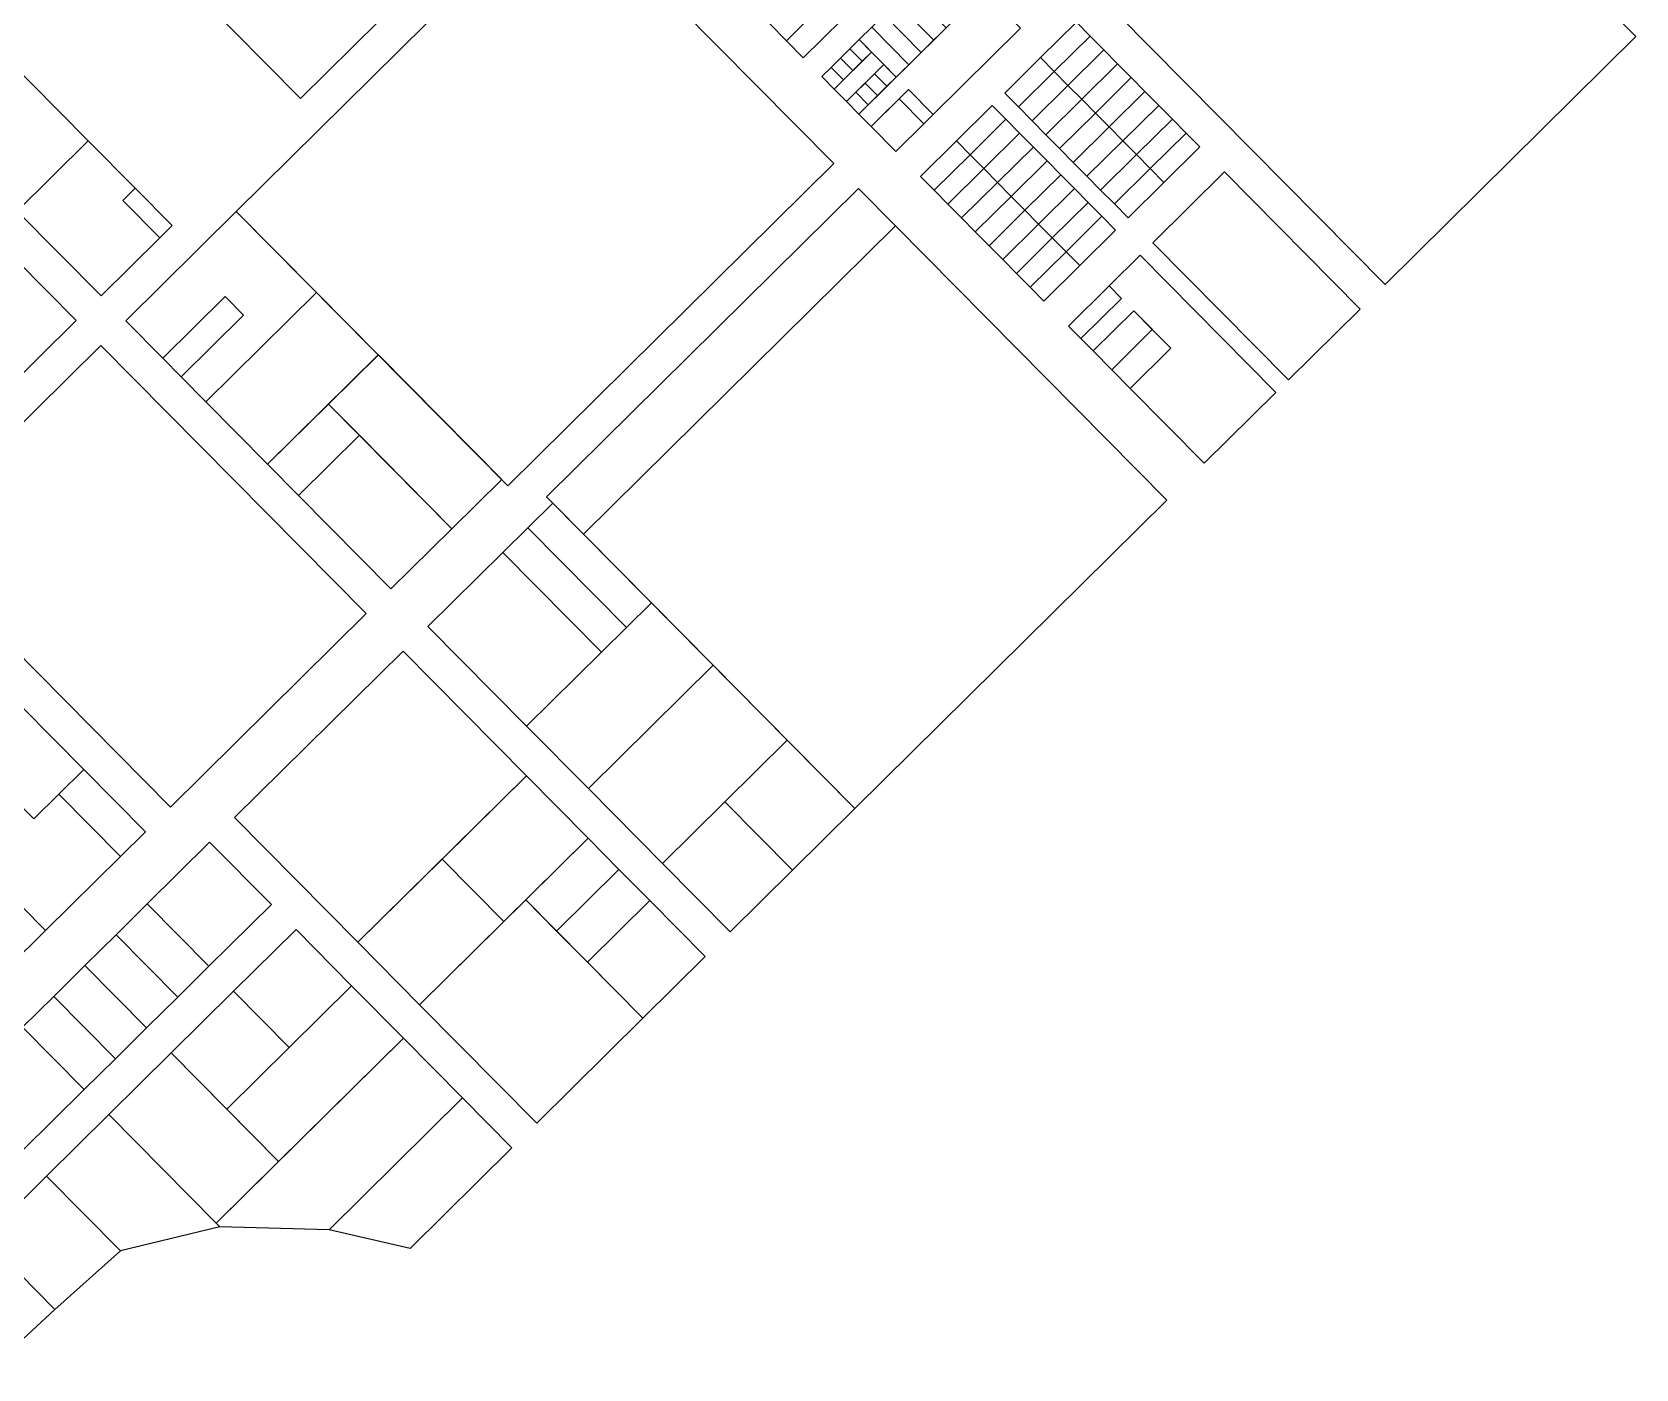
# Model space of a CAD drawing. Header units: metres. Extents: x 5590187 to 5598444, y 6961268 to 6971080.
# Drawn here: x 5595897 to 5596811, y 6965681 to 6966443 of the extents above; entities that cross this region are included whole.
import ezdxf

# ---------------------------------------------------------------- set-up
doc = ezdxf.new("R2010")
doc.units = ezdxf.units.M
doc.layers.add('zz_catastro_fontana', color=7, linetype='Continuous')

msp = doc.modelspace()

# ---------------------------------------------------------------- linework, layer by layer
at = {"layer": 'zz_catastro_fontana'}
for points in [[(5596068.84, 6966656.29), (5596184.86, 6966538.97), (5596049.76, 6966405.37), (5595933.74, 6966522.69), (5596068.84, 6966656.29)], [(5596513.97, 6966639.41), (5596725.52, 6966527.05), (5596810.85, 6966440.76), (5596667.9, 6966299.39), (5596439.37, 6966530.48), (5596491.99, 6966582.51), (5596474.41, 6966600.29), (5596513.97, 6966639.41)], [(5595765.58, 6966546.25), (5595928.69, 6966381.31), (5595888.16, 6966341.23), (5595725.05, 6966506.17), (5595765.58, 6966546.25)], [(5596013.08, 6966340.96), (5596198.92, 6966524.74), (5596353.61, 6966368.32), (5596167.77, 6966184.53), (5596013.08, 6966340.96)], [(5596339.16, 6966470.05), (5596348.82, 6966460.27), (5596326.6, 6966438.3), (5596316.94, 6966448.07), (5596339.16, 6966470.05)], [(5596367.91, 6966396.52), (5596439.02, 6966466.84), (5596460.11, 6966445.51), (5596410.34, 6966396.29), (5596396.28, 6966410.51), (5596374.95, 6966389.41), (5596367.91, 6966396.52)], [(5596396.59, 6966467.07), (5596417.69, 6966445.74), (5596410.58, 6966438.71), (5596389.48, 6966460.04), (5596396.59, 6966467.07)], [(5596348.82, 6966460.27), (5596358.49, 6966450.49), (5596336.27, 6966428.52), (5596326.6, 6966438.3), (5596348.82, 6966460.27)], [(5596410.58, 6966438.71), (5596403.47, 6966431.68), (5596382.37, 6966453.01), (5596389.48, 6966460.04), (5596410.58, 6966438.71)], [(5596382.37, 6966453.01), (5596403.47, 6966431.68), (5596396.36, 6966424.65), (5596375.26, 6966445.98), (5596382.37, 6966453.01)], [(5596491.95, 6966448.87), (5596499.76, 6966440.96), (5596479.32, 6966420.75), (5596471.51, 6966428.65), (5596491.95, 6966448.87)], [(5596368.15, 6966438.95), (5596375.18, 6966431.84), (5596369.85, 6966426.56), (5596362.82, 6966433.67), (5596368.15, 6966438.95)], [(5596375.26, 6966445.98), (5596396.36, 6966424.65), (5596389.25, 6966417.62), (5596368.15, 6966438.95), (5596375.26, 6966445.98)], [(5596499.76, 6966440.96), (5596507.58, 6966433.06), (5596487.13, 6966412.85), (5596479.32, 6966420.75), (5596499.76, 6966440.96)], [(5596357.48, 6966428.4), (5596364.52, 6966421.29), (5596359.18, 6966416.02), (5596352.15, 6966423.13), (5596357.48, 6966428.4)], [(5596375.18, 6966431.84), (5596382.21, 6966424.73), (5596360.88, 6966403.63), (5596353.85, 6966410.74), (5596375.18, 6966431.84)], [(5596362.82, 6966433.67), (5596369.85, 6966426.56), (5596364.52, 6966421.29), (5596357.48, 6966428.4), (5596362.82, 6966433.67)], [(5596471.51, 6966428.65), (5596479.32, 6966420.75), (5596458.88, 6966400.53), (5596451.07, 6966408.43), (5596471.51, 6966428.65)], [(5596507.58, 6966433.06), (5596515.39, 6966425.16), (5596494.95, 6966404.95), (5596487.13, 6966412.85), (5596507.58, 6966433.06)], [(5596352.15, 6966423.13), (5596359.18, 6966416.02), (5596353.85, 6966410.74), (5596346.82, 6966417.85), (5596352.15, 6966423.13)], [(5596376.88, 6966419.45), (5596383.91, 6966412.34), (5596378.58, 6966407.07), (5596371.55, 6966414.18), (5596376.88, 6966419.45)], [(5596382.21, 6966424.73), (5596389.25, 6966417.62), (5596383.91, 6966412.34), (5596376.88, 6966419.45), (5596382.21, 6966424.73)], [(5596479.32, 6966420.75), (5596487.13, 6966412.85), (5596466.69, 6966392.63), (5596458.88, 6966400.53), (5596479.32, 6966420.75)], [(5596515.39, 6966425.16), (5596523.2, 6966417.26), (5596502.76, 6966397.05), (5596494.95, 6966404.95), (5596515.39, 6966425.16)], [(5596371.55, 6966414.18), (5596378.58, 6966407.07), (5596373.25, 6966401.8), (5596366.22, 6966408.91), (5596371.55, 6966414.18)], [(5596396.28, 6966410.51), (5596410.34, 6966396.29), (5596405.01, 6966391.01), (5596390.94, 6966405.23), (5596396.28, 6966410.51)], [(5596487.13, 6966412.85), (5596494.95, 6966404.95), (5596474.51, 6966384.73), (5596466.69, 6966392.63), (5596487.13, 6966412.85)], [(5596502.76, 6966397.05), (5596523.2, 6966417.26), (5596531.02, 6966409.36), (5596510.57, 6966389.15), (5596502.76, 6966397.05)], [(5596366.22, 6966408.91), (5596373.25, 6966401.8), (5596367.91, 6966396.52), (5596360.88, 6966403.63), (5596366.22, 6966408.91)], [(5596390.94, 6966405.23), (5596405.01, 6966391.01), (5596389.01, 6966375.19), (5596374.95, 6966389.41), (5596390.94, 6966405.23)], [(5596443.96, 6966401.4), (5596451.77, 6966393.5), (5596431.33, 6966373.29), (5596423.51, 6966381.19), (5596443.96, 6966401.4)], [(5596494.95, 6966404.95), (5596502.76, 6966397.05), (5596482.32, 6966376.83), (5596474.51, 6966384.73), (5596494.95, 6966404.95)], [(5596531.02, 6966409.36), (5596538.83, 6966401.46), (5596518.39, 6966381.25), (5596510.57, 6966389.15), (5596531.02, 6966409.36)], [(5596518.39, 6966381.25), (5596538.83, 6966401.46), (5596546.64, 6966393.56), (5596526.2, 6966373.35), (5596518.39, 6966381.25)], [(5596451.77, 6966393.5), (5596459.58, 6966385.6), (5596439.14, 6966365.39), (5596431.33, 6966373.29), (5596451.77, 6966393.5)], [(5596482.32, 6966376.83), (5596502.76, 6966397.05), (5596510.57, 6966389.15), (5596490.13, 6966368.93), (5596482.32, 6966376.83)], [(5596526.2, 6966373.35), (5596546.64, 6966393.56), (5596554.45, 6966385.66), (5596534.01, 6966365.45), (5596526.2, 6966373.35)], [(5596459.58, 6966385.6), (5596467.4, 6966377.7), (5596446.95, 6966357.49), (5596439.14, 6966365.39), (5596459.58, 6966385.6)], [(5596510.57, 6966389.15), (5596518.39, 6966381.25), (5596497.94, 6966361.03), (5596490.13, 6966368.93), (5596510.57, 6966389.15)], [(5596554.45, 6966385.66), (5596562.27, 6966377.76), (5596541.82, 6966357.55), (5596534.01, 6966365.45), (5596554.45, 6966385.66)], [(5595928.69, 6966381.31), (5595955.43, 6966354.27), (5595948.32, 6966347.24), (5595969.41, 6966325.91), (5595935.99, 6966292.86), (5595888.16, 6966341.23), (5595928.69, 6966381.31)], [(5596423.51, 6966381.19), (5596431.33, 6966373.29), (5596410.88, 6966353.07), (5596403.07, 6966360.97), (5596423.51, 6966381.19)], [(5596431.33, 6966373.29), (5596439.14, 6966365.39), (5596418.7, 6966345.17), (5596410.88, 6966353.07), (5596431.33, 6966373.29)], [(5596467.4, 6966377.7), (5596475.21, 6966369.8), (5596454.77, 6966349.58), (5596446.95, 6966357.49), (5596467.4, 6966377.7)], [(5596497.94, 6966361.03), (5596518.39, 6966381.25), (5596526.2, 6966373.35), (5596505.76, 6966353.13), (5596497.94, 6966361.03)], [(5596505.76, 6966353.13), (5596526.2, 6966373.35), (5596534.01, 6966365.45), (5596513.57, 6966345.23), (5596505.76, 6966353.13)], [(5596439.14, 6966365.39), (5596446.95, 6966357.49), (5596426.51, 6966337.27), (5596418.7, 6966345.17), (5596439.14, 6966365.39)], [(5596454.77, 6966349.58), (5596475.21, 6966369.8), (5596483.02, 6966361.9), (5596462.58, 6966341.68), (5596454.77, 6966349.58)], [(5596534.01, 6966365.45), (5596541.82, 6966357.55), (5596521.38, 6966337.33), (5596513.57, 6966345.23), (5596534.01, 6966365.45)], [(5596446.95, 6966357.49), (5596454.77, 6966349.58), (5596434.32, 6966329.37), (5596426.51, 6966337.27), (5596446.95, 6966357.49)], [(5596483.02, 6966361.9), (5596490.83, 6966354), (5596470.39, 6966333.78), (5596462.58, 6966341.68), (5596483.02, 6966361.9)], [(5596576.33, 6966363.54), (5596653.68, 6966285.33), (5596612.79, 6966244.9), (5596535.45, 6966323.11), (5596576.33, 6966363.54)], [(5595976.52, 6966332.94), (5595969.41, 6966325.91), (5595948.32, 6966347.24), (5595955.43, 6966354.27), (5595976.52, 6966332.94)], [(5596367.68, 6966354.1), (5596388.77, 6966332.77), (5596211.01, 6966156.98), (5596189.92, 6966178.31), (5596367.68, 6966354.1)], [(5596434.32, 6966329.37), (5596454.77, 6966349.58), (5596462.58, 6966341.68), (5596442.14, 6966321.47), (5596434.32, 6966329.37)], [(5596470.39, 6966333.78), (5596490.83, 6966354), (5596498.65, 6966346.1), (5596478.2, 6966325.88), (5596470.39, 6966333.78)], [(5596478.2, 6966325.88), (5596498.65, 6966346.1), (5596506.46, 6966338.2), (5596486.02, 6966317.98), (5596478.2, 6966325.88)], [(5596013.08, 6966340.96), (5596058.78, 6966294.74), (5595995.76, 6966232.42), (5595981.7, 6966246.64), (5596017.25, 6966281.8), (5596006.7, 6966292.47), (5595971.15, 6966257.31), (5595950.06, 6966278.64), (5596013.08, 6966340.96)], [(5596462.58, 6966341.68), (5596470.39, 6966333.78), (5596449.95, 6966313.57), (5596442.14, 6966321.47), (5596462.58, 6966341.68)], [(5596506.46, 6966338.2), (5596514.27, 6966330.3), (5596493.83, 6966310.08), (5596486.02, 6966317.98), (5596506.46, 6966338.2)], [(5596388.77, 6966332.77), (5596543.47, 6966176.34), (5596365.71, 6966000.55), (5596211.01, 6966156.98), (5596388.77, 6966332.77)], [(5596449.95, 6966313.57), (5596470.39, 6966333.78), (5596478.2, 6966325.88), (5596457.76, 6966305.67), (5596449.95, 6966313.57)], [(5596457.76, 6966305.67), (5596478.2, 6966325.88), (5596486.02, 6966317.98), (5596465.57, 6966297.77), (5596457.76, 6966305.67)], [(5595841.96, 6966295.51), (5595856, 6966281.31), (5595888, 6966312.95), (5595921.8, 6966278.78), (5595857.78, 6966215.51), (5595809.95, 6966263.89), (5595841.96, 6966295.51)], [(5596486.02, 6966317.98), (5596493.83, 6966310.08), (5596473.39, 6966289.87), (5596465.57, 6966297.77), (5596486.02, 6966317.98)], [(5596524.62, 6966284.28), (5596501.51, 6966261.43), (5596494.48, 6966268.54), (5596517.59, 6966291.39), (5596510.56, 6966298.5), (5596528.34, 6966316.08), (5596605.68, 6966237.86), (5596564.8, 6966197.43), (5596522.61, 6966240.09), (5596545.72, 6966262.95), (5596524.62, 6966284.28)], [(5595971.15, 6966257.31), (5596006.7, 6966292.47), (5596017.25, 6966281.8), (5595981.7, 6966246.64), (5595971.15, 6966257.31)], [(5595995.76, 6966232.42), (5596058.78, 6966294.74), (5596093.94, 6966259.19), (5596030.92, 6966196.87), (5595995.76, 6966232.42)], [(5596494.48, 6966268.54), (5596487.45, 6966275.65), (5596510.56, 6966298.5), (5596517.59, 6966291.39), (5596494.48, 6966268.54)], [(5596501.51, 6966261.43), (5596524.62, 6966284.28), (5596535.17, 6966273.61), (5596512.06, 6966250.76), (5596501.51, 6966261.43)], [(5596512.06, 6966250.76), (5596535.17, 6966273.61), (5596545.72, 6966262.95), (5596522.61, 6966240.09), (5596512.06, 6966250.76)], [(5595935.84, 6966264.58), (5596087.02, 6966111.7), (5595975.52, 6966001.44), (5595824.34, 6966154.32), (5595935.84, 6966264.58)], [(5596065.64, 6966231.21), (5596094.08, 6966259.33), (5596164.4, 6966188.23), (5596135.96, 6966160.1), (5596065.64, 6966231.21)], [(5596030.92, 6966196.87), (5596065.64, 6966231.21), (5596083.22, 6966213.43), (5596048.5, 6966179.1), (5596030.92, 6966196.87)], [(5596048.5, 6966179.1), (5596083.22, 6966213.43), (5596135.96, 6966160.1), (5596101.24, 6966125.77), (5596048.5, 6966179.1)], [(5596193.43, 6966174.75), (5596249.69, 6966117.87), (5596235.47, 6966103.81), (5596179.21, 6966160.69), (5596193.43, 6966174.75)], [(5596221.25, 6966089.74), (5596164.99, 6966146.63), (5596179.21, 6966160.69), (5596235.47, 6966103.81), (5596221.25, 6966089.74)], [(5596164.99, 6966146.63), (5596221.25, 6966089.74), (5596178.58, 6966047.55), (5596122.33, 6966104.44), (5596164.99, 6966146.63)], [(5596249.69, 6966117.87), (5596284.85, 6966082.32), (5596213.74, 6966012), (5596178.58, 6966047.55), (5596249.69, 6966117.87)], [(5596108.11, 6966090.37), (5596178.43, 6966019.27), (5596082.44, 6965924.34), (5596012.12, 6965995.45), (5596108.11, 6966090.37)], [(5595904.42, 6965931.13), (5595799.05, 6965826.93), (5595754.36, 6965801.01), (5595705.44, 6965779.37), (5595680.46, 6965737.78), (5595694.52, 6965723.56), (5595676.7, 6965705.93), (5595649.69, 6965759.69), (5595541.82, 6965802.6), (5595505.66, 6965839.17), (5595753.24, 6966084), (5595904.42, 6965931.13)], [(5596284.85, 6966082.32), (5596327.03, 6966039.66), (5596255.93, 6965969.34), (5596213.74, 6966012), (5596284.85, 6966082.32)], [(5595862.54, 6966030.36), (5595890.98, 6966058.48), (5595926.14, 6966022.93), (5595897.7, 6965994.81), (5595862.54, 6966030.36)], [(5595798.94, 6966037.78), (5595813.16, 6966051.85), (5595862.54, 6966030.36), (5595897.7, 6965994.81), (5595911.92, 6966008.87), (5595947.08, 6965973.32), (5595904.42, 6965931.13), (5595798.94, 6966037.78)], [(5596327.03, 6966039.66), (5596365.71, 6966000.55), (5596330.16, 6965965.39), (5596291.48, 6966004.5), (5596327.03, 6966039.66)], [(5595911.92, 6966008.87), (5595926.14, 6966022.93), (5595961.3, 6965987.38), (5595947.08, 6965973.32), (5595911.92, 6966008.87)], [(5596130.43, 6965971.81), (5596178.43, 6966019.27), (5596213.58, 6965983.72), (5596165.59, 6965936.26), (5596130.43, 6965971.81)], [(5596291.48, 6966004.5), (5596330.16, 6965965.39), (5596294.6, 6965930.23), (5596255.93, 6965969.34), (5596291.48, 6966004.5)], [(5596033.06, 6965945.83), (5595997.51, 6965910.67), (5595962.35, 6965946.23), (5595997.9, 6965981.38), (5596033.06, 6965945.83)], [(5596178.03, 6965948.56), (5596213.58, 6965983.72), (5596231.16, 6965965.94), (5596195.61, 6965930.78), (5596178.03, 6965948.56)], [(5596082.44, 6965924.34), (5596130.43, 6965971.81), (5596165.59, 6965936.26), (5596117.59, 6965888.79), (5596082.44, 6965924.34)], [(5596231.16, 6965965.94), (5596248.74, 6965948.17), (5596213.19, 6965913.01), (5596195.61, 6965930.78), (5596231.16, 6965965.94)], [(5595962.35, 6965946.23), (5595997.51, 6965910.67), (5595979.73, 6965893.1), (5595944.57, 6965928.65), (5595962.35, 6965946.23)], [(5596178.03, 6965948.56), (5596244.83, 6965881.01), (5596184.39, 6965821.24), (5596117.59, 6965888.79), (5596178.03, 6965948.56)], [(5596248.74, 6965948.17), (5596280.38, 6965916.17), (5596244.83, 6965881.01), (5596213.19, 6965913.01), (5596248.74, 6965948.17)], [(5595944.57, 6965928.65), (5595979.73, 6965893.1), (5595961.95, 6965875.52), (5595926.8, 6965911.07), (5595944.57, 6965928.65)], [(5596047.12, 6965931.61), (5596078.76, 6965899.62), (5596043.21, 6965864.46), (5596011.57, 6965896.45), (5596047.12, 6965931.61)], [(5595926.8, 6965911.07), (5595961.95, 6965875.52), (5595944.18, 6965857.94), (5595909.02, 6965893.49), (5595926.8, 6965911.07)], [(5596078.76, 6965899.62), (5596108.3, 6965869.75), (5596037.19, 6965799.44), (5596007.66, 6965829.3), (5596078.76, 6965899.62)], [(5595909.02, 6965893.49), (5595944.18, 6965857.94), (5595926.4, 6965840.36), (5595891.24, 6965875.91), (5595909.02, 6965893.49)], [(5596011.57, 6965896.45), (5596043.21, 6965864.46), (5596007.66, 6965829.3), (5595976.02, 6965861.3), (5596011.57, 6965896.45)], [(5595926.4, 6965840.36), (5595890.85, 6965805.2), (5595855.69, 6965840.75), (5595891.24, 6965875.91), (5595926.4, 6965840.36)], [(5595976.02, 6965861.3), (5596037.19, 6965799.44), (5596001.64, 6965764.28), (5595940.47, 6965826.14), (5595976.02, 6965861.3)], [(5596065.97, 6965760.38), (5596003.68, 6965762.22), (5596001.64, 6965764.28), (5596108.3, 6965869.75), (5596142.05, 6965835.62), (5596065.97, 6965760.38)], [(5596142.05, 6965835.62), (5596170.17, 6965807.18), (5596112.15, 6965749.8), (5596065.97, 6965760.38), (5596142.05, 6965835.62)], [(5596142.05, 6965835.62), (5596170.17, 6965807.18), (5596112.15, 6965749.8), (5596065.97, 6965760.38), (5596142.05, 6965835.62)], [(5595940.47, 6965826.14), (5596001.64, 6965764.28), (5596003.68, 6965762.22), (5595947, 6965748.42), (5595904.91, 6965790.98), (5595940.47, 6965826.14)], [(5595869.36, 6965755.82), (5595904.91, 6965790.98), (5595947, 6965748.42), (5595909.7, 6965715.03), (5595869.36, 6965755.82)], [(5595833.81, 6965720.66), (5595869.36, 6965755.82), (5595909.7, 6965715.03), (5595872.89, 6965681.15), (5595833.81, 6965720.66)]]:
    msp.add_lwpolyline(points, close=True, dxfattribs=at)

doc.saveas('drawing.dxf')
